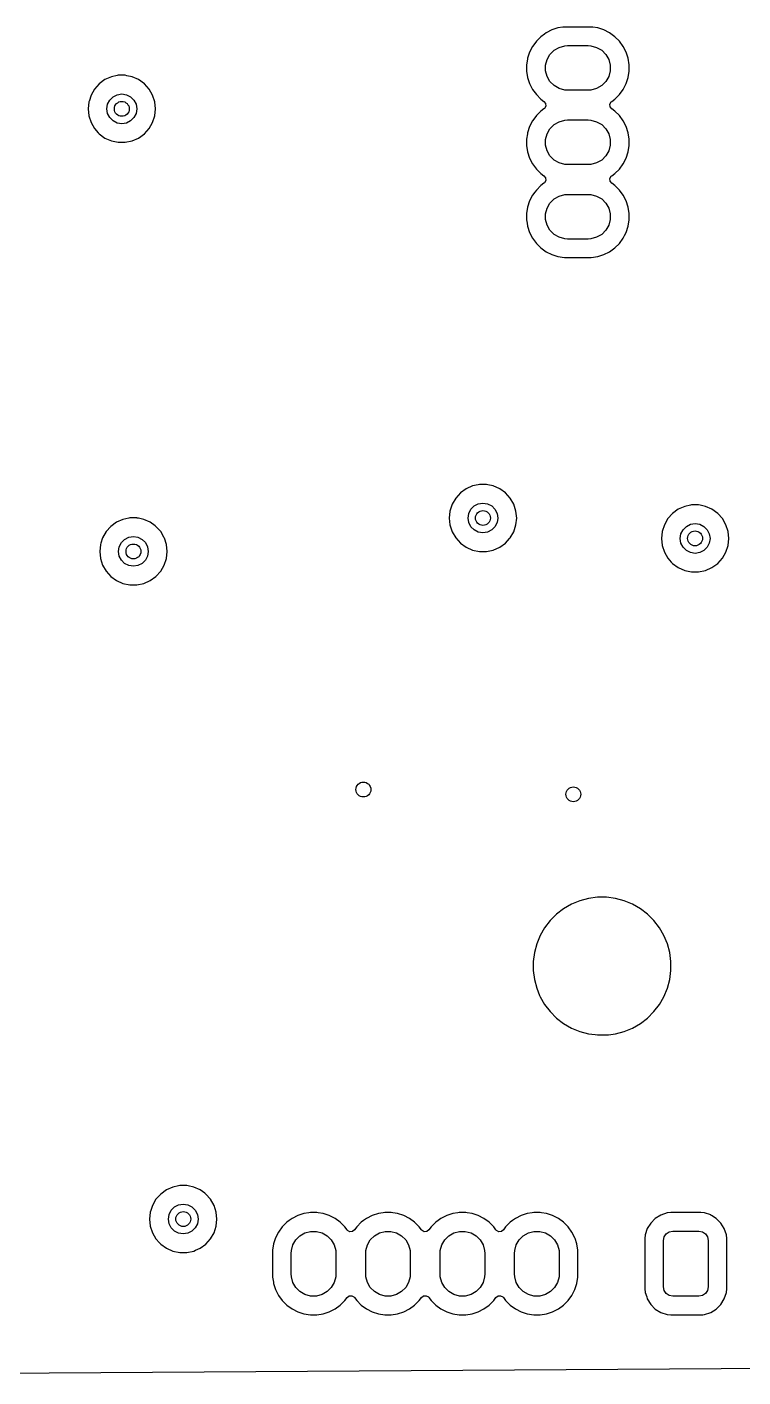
# Model space of a CAD drawing. Extents: x 0.55 to 4.07, y -3.3 to -0.61.
# Drawn here: x 2.561 to 3.318, y -3.299 to -1.87 of the extents above; entities that cross this region are included whole.
import ezdxf

# ---------------------------------------------------------------- set-up
doc = ezdxf.new("R2010")
doc.units = 0
doc.header["$MEASUREMENT"] = 0
doc.layers.add('BLACK', color=7, linetype='CONTINUOUS')

msp = doc.modelspace()

# ---------------------------------------------------------------- linework, layer by layer
at = {"layer": 'BLACK', "linetype": 'CONTINUOUS'}
for p, q in [((3.1227, -1.8711), (3.1162, -1.8732)), ((3.1279, -1.8703), (3.1227, -1.8711)), ((3.1295, -1.8701), (3.1279, -1.8703)), ((3.1579, -1.8701), (3.1295, -1.8701)), ((3.1595, -1.8703), (3.1579, -1.8701)), ((3.1647, -1.8711), (3.1595, -1.8703)), ((3.1712, -1.8732), (3.1647, -1.8711)), ((3.1647, -1.8711), (3.1647, -1.8711)), ((3.1647, -1.8711), (3.1647, -1.8711)), ((3.0998, -1.8852), (3.0981, -1.8875)), ((3.1046, -1.8803), (3.0998, -1.8852)), ((3.0998, -1.8852), (3.0998, -1.8852)), ((3.0998, -1.8852), (3.0998, -1.8852)), ((3.1083, -1.8777), (3.1046, -1.8803)), ((3.1046, -1.8803), (3.1046, -1.8803)), ((3.1046, -1.8803), (3.1046, -1.8803)), ((3.1102, -1.8763), (3.1083, -1.8777)), ((3.1162, -1.8732), (3.1102, -1.8763)), ((3.1772, -1.8763), (3.1712, -1.8732)), ((3.1828, -1.8803), (3.1772, -1.8763)), ((3.1876, -1.8852), (3.1828, -1.8803)), ((3.1916, -1.8907), (3.1876, -1.8852)), ((3.0927, -1.8968), (3.0906, -1.9032)), ((3.0958, -1.8907), (3.0927, -1.8968)), ((3.0981, -1.8875), (3.0958, -1.8907)), ((3.1111, -1.9043), (3.1141, -1.899)), ((3.1141, -1.899), (3.1185, -1.8946)), ((3.1185, -1.8946), (3.1238, -1.8916)), ((3.1238, -1.8916), (3.1298, -1.89)), ((3.1298, -1.89), (3.1329, -1.8898)), ((3.1329, -1.8898), (3.1545, -1.8898)), ((3.1545, -1.8898), (3.1576, -1.89)), ((3.1576, -1.89), (3.1636, -1.8916)), ((3.1636, -1.8916), (3.1689, -1.8946)), ((3.1689, -1.8946), (3.1733, -1.899)), ((3.1733, -1.899), (3.1764, -1.9043)), ((3.1947, -1.8968), (3.1916, -1.8907)), ((3.1968, -1.9032), (3.1947, -1.8968)), ((3.0905, -1.9042), (3.0895, -1.91)), ((3.0895, -1.91), (3.0895, -1.9168)), ((3.0906, -1.9032), (3.0905, -1.9042)), ((3.1095, -1.9103), (3.1111, -1.9043)), ((3.1095, -1.9165), (3.1095, -1.9103)), ((3.1764, -1.9043), (3.1779, -1.9103)), ((3.1779, -1.9103), (3.1779, -1.9165)), ((3.1979, -1.91), (3.1968, -1.9032)), ((3.1979, -1.9168), (3.1979, -1.91)), ((2.6436, -1.9258), (2.6376, -1.9302)), ((2.6504, -1.9228), (2.6436, -1.9258)), ((2.6436, -1.9258), (2.6436, -1.9258)), ((2.6564, -1.9215), (2.6504, -1.9228)), ((2.6504, -1.9228), (2.6504, -1.9228)), ((2.6577, -1.9212), (2.6564, -1.9215)), ((2.6651, -1.9212), (2.6577, -1.9212)), ((2.6667, -1.9216), (2.6651, -1.9212)), ((2.6724, -1.9228), (2.6667, -1.9216)), ((2.6792, -1.9258), (2.6724, -1.9228)), ((2.6724, -1.9228), (2.6724, -1.9228)), ((2.6853, -1.9302), (2.6792, -1.9258)), ((2.6792, -1.9258), (2.6792, -1.9258)), ((3.0895, -1.9168), (3.0906, -1.9235)), ((3.0906, -1.9235), (3.0927, -1.93)), ((3.1111, -1.9224), (3.1095, -1.9165)), ((3.1141, -1.9278), (3.1111, -1.9224)), ((3.1185, -1.9321), (3.1141, -1.9278)), ((3.1733, -1.9278), (3.1689, -1.9321)), ((3.1764, -1.9224), (3.1733, -1.9278)), ((3.1779, -1.9165), (3.1764, -1.9224)), ((3.1947, -1.93), (3.1968, -1.9235)), ((3.1968, -1.9235), (3.1979, -1.9168)), ((2.6289, -1.9422), (2.6267, -1.9488)), ((2.6326, -1.9357), (2.6289, -1.9422)), ((2.6289, -1.9422), (2.6289, -1.9422)), ((2.6376, -1.9302), (2.6326, -1.9357)), ((2.6522, -1.944), (2.6566, -1.9417)), ((2.6566, -1.9417), (2.6614, -1.9409)), ((2.6614, -1.9409), (2.6663, -1.9417)), ((2.6663, -1.9417), (2.6707, -1.944)), ((2.6903, -1.9357), (2.6853, -1.9302)), ((2.6853, -1.9302), (2.6853, -1.9302)), ((2.694, -1.9422), (2.6903, -1.9357)), ((2.6963, -1.9493), (2.694, -1.9422)), ((3.0927, -1.93), (3.0958, -1.9361)), ((3.0958, -1.9361), (3.0998, -1.9416)), ((3.0998, -1.9416), (3.1046, -1.9464)), ((3.1238, -1.9352), (3.1185, -1.9321)), ((3.1298, -1.9368), (3.1238, -1.9352)), ((3.1329, -1.937), (3.1298, -1.9368)), ((3.1545, -1.937), (3.1329, -1.937)), ((3.1576, -1.9368), (3.1545, -1.937)), ((3.1636, -1.9352), (3.1576, -1.9368)), ((3.1689, -1.9321), (3.1636, -1.9352)), ((3.1828, -1.9464), (3.1876, -1.9416)), ((3.1876, -1.9416), (3.1916, -1.9361)), ((3.1916, -1.9361), (3.1947, -1.93)), ((2.6265, -1.9493), (2.6258, -1.9567)), ((2.6258, -1.9567), (2.6265, -1.9641)), ((2.6267, -1.9488), (2.6265, -1.9493)), ((2.6457, -1.9567), (2.6464, -1.9518)), ((2.6464, -1.9616), (2.6457, -1.9567)), ((2.6464, -1.9518), (2.6487, -1.9474)), ((2.6487, -1.9474), (2.6522, -1.944)), ((2.6707, -1.944), (2.6742, -1.9474)), ((2.6742, -1.9474), (2.6764, -1.9518)), ((2.6764, -1.9518), (2.6772, -1.9567)), ((2.6772, -1.9567), (2.6764, -1.9616)), ((2.6971, -1.9567), (2.6963, -1.9493)), ((2.6963, -1.9641), (2.6971, -1.9567)), ((3.1046, -1.9464), (3.1046, -1.9464)), ((3.1046, -1.9464), (3.1079, -1.9488)), ((3.1079, -1.9567), (3.1046, -1.9591)), ((3.1079, -1.9488), (3.1096, -1.951)), ((3.1085, -1.9562), (3.1079, -1.9567)), ((3.1098, -1.9537), (3.1085, -1.9562)), ((3.1096, -1.951), (3.1098, -1.9537)), ((3.1776, -1.9518), (3.1789, -1.9494)), ((3.1778, -1.9545), (3.1776, -1.9518)), ((3.1795, -1.9567), (3.1778, -1.9545)), ((3.1789, -1.9494), (3.1795, -1.9488)), ((3.1795, -1.9488), (3.1828, -1.9464)), ((3.1828, -1.9591), (3.1795, -1.9567)), ((2.6265, -1.9641), (2.6265, -1.9641)), ((2.6265, -1.9641), (2.6289, -1.9712)), ((2.6289, -1.9712), (2.6289, -1.9712)), ((2.6289, -1.9712), (2.6326, -1.9776)), ((2.6487, -1.9659), (2.6464, -1.9616)), ((2.6522, -1.9694), (2.6487, -1.9659)), ((2.6566, -1.9717), (2.6522, -1.9694)), ((2.6614, -1.9724), (2.6566, -1.9717)), ((2.6663, -1.9717), (2.6614, -1.9724)), ((2.6707, -1.9694), (2.6663, -1.9717)), ((2.6742, -1.9659), (2.6707, -1.9694)), ((2.6764, -1.9616), (2.6742, -1.9659)), ((2.6903, -1.9776), (2.694, -1.9712)), ((2.694, -1.9712), (2.6963, -1.9641)), ((3.0958, -1.9694), (3.0927, -1.9755)), ((3.0981, -1.9663), (3.0958, -1.9694)), ((3.0998, -1.9639), (3.0981, -1.9663)), ((3.1046, -1.9591), (3.0998, -1.9639)), ((3.0998, -1.9639), (3.0998, -1.9639)), ((3.0998, -1.9639), (3.0998, -1.9639)), ((3.1046, -1.9591), (3.1046, -1.9591)), ((3.1185, -1.9734), (3.1238, -1.9703)), ((3.1238, -1.9703), (3.1298, -1.9687)), ((3.1298, -1.9687), (3.1329, -1.9685)), ((3.1329, -1.9685), (3.1545, -1.9685)), ((3.1545, -1.9685), (3.1576, -1.9687)), ((3.1576, -1.9687), (3.1636, -1.9703)), ((3.1636, -1.9703), (3.1689, -1.9734)), ((3.1876, -1.9639), (3.1828, -1.9591)), ((3.1916, -1.9694), (3.1876, -1.9639)), ((3.1947, -1.9755), (3.1916, -1.9694)), ((2.6326, -1.9776), (2.6365, -1.982)), ((2.6365, -1.982), (2.6376, -1.9832)), ((2.6376, -1.9832), (2.6436, -1.9876)), ((2.6792, -1.9876), (2.6853, -1.9832)), ((2.6853, -1.9832), (2.6903, -1.9776)), ((3.0904, -1.9832), (3.0895, -1.9887)), ((3.0906, -1.982), (3.0904, -1.9832)), ((3.0927, -1.9755), (3.0906, -1.982)), ((3.1095, -1.989), (3.1111, -1.9831)), ((3.1111, -1.9831), (3.1141, -1.9777)), ((3.1141, -1.9777), (3.1185, -1.9734)), ((3.1689, -1.9734), (3.1733, -1.9777)), ((3.1733, -1.9777), (3.1764, -1.9831)), ((3.1764, -1.9831), (3.1779, -1.989)), ((3.1968, -1.982), (3.1947, -1.9755)), ((3.1979, -1.9887), (3.1968, -1.982)), ((2.6436, -1.9876), (2.6436, -1.9876)), ((2.6436, -1.9876), (2.6504, -1.9906)), ((2.6504, -1.9906), (2.6504, -1.9906)), ((2.6504, -1.9906), (2.6577, -1.9921)), ((2.6577, -1.9921), (2.6577, -1.9921)), ((2.6577, -1.9921), (2.6651, -1.9921)), ((2.6651, -1.9921), (2.6724, -1.9906)), ((2.6651, -1.9921), (2.6651, -1.9921)), ((2.6724, -1.9906), (2.6792, -1.9876)), ((3.0895, -1.9887), (3.0895, -1.9955)), ((3.0895, -1.9955), (3.0906, -2.0023)), ((3.1095, -1.9952), (3.1095, -1.989)), ((3.1111, -2.0012), (3.1095, -1.9952)), ((3.1779, -1.9952), (3.1764, -2.0012)), ((3.1779, -1.989), (3.1779, -1.9952)), ((3.1968, -2.0023), (3.1979, -1.9955)), ((3.1979, -1.9955), (3.1979, -1.9887)), ((3.0906, -2.0023), (3.0927, -2.0088)), ((3.0927, -2.0088), (3.0958, -2.0148)), ((3.0958, -2.0148), (3.0998, -2.0204)), ((3.1141, -2.0065), (3.1111, -2.0012)), ((3.1185, -2.0109), (3.1141, -2.0065)), ((3.1238, -2.0139), (3.1185, -2.0109)), ((3.1298, -2.0155), (3.1238, -2.0139)), ((3.1636, -2.0139), (3.1576, -2.0155)), ((3.1689, -2.0109), (3.1636, -2.0139)), ((3.1733, -2.0065), (3.1689, -2.0109)), ((3.1764, -2.0012), (3.1733, -2.0065)), ((3.1876, -2.0204), (3.1916, -2.0148)), ((3.1916, -2.0148), (3.1947, -2.0088)), ((3.1947, -2.0088), (3.1968, -2.0023)), ((3.0998, -2.0204), (3.1046, -2.0252)), ((3.1046, -2.0252), (3.1046, -2.0252)), ((3.1046, -2.0252), (3.1079, -2.0275)), ((3.1079, -2.0275), (3.1096, -2.0297)), ((3.1329, -2.0157), (3.1298, -2.0155)), ((3.1545, -2.0157), (3.1329, -2.0157)), ((3.1576, -2.0155), (3.1545, -2.0157)), ((3.1776, -2.0305), (3.1789, -2.0281)), ((3.1789, -2.0281), (3.1795, -2.0275)), ((3.1795, -2.0275), (3.1828, -2.0252)), ((3.1828, -2.0252), (3.1876, -2.0204)), ((3.0998, -2.0426), (3.0981, -2.045)), ((3.1046, -2.0378), (3.0998, -2.0426)), ((3.0998, -2.0426), (3.0998, -2.0426)), ((3.0998, -2.0426), (3.0998, -2.0426)), ((3.1079, -2.0354), (3.1046, -2.0378)), ((3.1046, -2.0378), (3.1046, -2.0378)), ((3.1085, -2.0349), (3.1079, -2.0354)), ((3.1098, -2.0325), (3.1085, -2.0349)), ((3.1096, -2.0297), (3.1098, -2.0325)), ((3.1778, -2.0333), (3.1776, -2.0305)), ((3.1795, -2.0354), (3.1778, -2.0333)), ((3.1828, -2.0378), (3.1795, -2.0354)), ((3.1876, -2.0426), (3.1828, -2.0378)), ((3.1916, -2.0482), (3.1876, -2.0426)), ((3.0927, -2.0542), (3.0906, -2.0607)), ((3.0958, -2.0482), (3.0927, -2.0542)), ((3.0981, -2.045), (3.0958, -2.0482)), ((3.1111, -2.0618), (3.1141, -2.0565)), ((3.1141, -2.0565), (3.1185, -2.0521)), ((3.1185, -2.0521), (3.1238, -2.049)), ((3.1238, -2.049), (3.1298, -2.0474)), ((3.1298, -2.0474), (3.1329, -2.0472)), ((3.1329, -2.0472), (3.1545, -2.0472)), ((3.1545, -2.0472), (3.1576, -2.0474)), ((3.1576, -2.0474), (3.1636, -2.049)), ((3.1636, -2.049), (3.1689, -2.0521)), ((3.1689, -2.0521), (3.1733, -2.0565)), ((3.1733, -2.0565), (3.1764, -2.0618)), ((3.1947, -2.0542), (3.1916, -2.0482)), ((3.1968, -2.0607), (3.1947, -2.0542)), ((3.0906, -2.0607), (3.0895, -2.0675)), ((3.0895, -2.0675), (3.0895, -2.0743)), ((3.1095, -2.0678), (3.1111, -2.0618)), ((3.1095, -2.0739), (3.1095, -2.0678)), ((3.1764, -2.0618), (3.1779, -2.0678)), ((3.1779, -2.0678), (3.1779, -2.0739)), ((3.1979, -2.0675), (3.1968, -2.0607)), ((3.1979, -2.0743), (3.1979, -2.0675)), ((3.0895, -2.0743), (3.0901, -2.0777)), ((3.0901, -2.0777), (3.0906, -2.081)), ((3.0906, -2.081), (3.0927, -2.0875)), ((3.1111, -2.0799), (3.1095, -2.0739)), ((3.1141, -2.0852), (3.1111, -2.0799)), ((3.1185, -2.0896), (3.1141, -2.0852)), ((3.1733, -2.0852), (3.1689, -2.0896)), ((3.1764, -2.0799), (3.1733, -2.0852)), ((3.1779, -2.0739), (3.1764, -2.0799)), ((3.1947, -2.0875), (3.1968, -2.081)), ((3.1968, -2.081), (3.1979, -2.0743)), ((3.0927, -2.0875), (3.0958, -2.0936)), ((3.0958, -2.0936), (3.0998, -2.0991)), ((3.0998, -2.0991), (3.1046, -2.1039)), ((3.1238, -2.0927), (3.1185, -2.0896)), ((3.1298, -2.0943), (3.1238, -2.0927)), ((3.1329, -2.0945), (3.1298, -2.0943)), ((3.1545, -2.0945), (3.1329, -2.0945)), ((3.1576, -2.0943), (3.1545, -2.0945)), ((3.1636, -2.0927), (3.1576, -2.0943)), ((3.1689, -2.0896), (3.1636, -2.0927)), ((3.1828, -2.1039), (3.1876, -2.0991)), ((3.1876, -2.0991), (3.1916, -2.0936)), ((3.1916, -2.0936), (3.1931, -2.0906)), ((3.1931, -2.0906), (3.1947, -2.0875)), ((3.1046, -2.1039), (3.1102, -2.1079)), ((3.1102, -2.1079), (3.1162, -2.111)), ((3.1162, -2.111), (3.1227, -2.1131)), ((3.1227, -2.1131), (3.1295, -2.1142)), ((3.1295, -2.1142), (3.1295, -2.1142)), ((3.1295, -2.1142), (3.1579, -2.1142)), ((3.1579, -2.1142), (3.1647, -2.1131)), ((3.1579, -2.1142), (3.1579, -2.1142)), ((3.1647, -2.1131), (3.1712, -2.111)), ((3.1712, -2.111), (3.1772, -2.1079)), ((3.1772, -2.1079), (3.1828, -2.1039)), ((3.0323, -2.3559), (3.0255, -2.3589)), ((3.0383, -2.3546), (3.0323, -2.3559)), ((3.0323, -2.3559), (3.0323, -2.3559)), ((3.0396, -2.3543), (3.0383, -2.3546)), ((3.047, -2.3543), (3.0396, -2.3543)), ((3.0486, -2.3546), (3.047, -2.3543)), ((3.0543, -2.3559), (3.0486, -2.3546)), ((3.0611, -2.3589), (3.0543, -2.3559)), ((3.0543, -2.3559), (3.0543, -2.3559)), ((3.0145, -2.3688), (3.0107, -2.3753)), ((3.0195, -2.3633), (3.0145, -2.3688)), ((3.0255, -2.3589), (3.0195, -2.3633)), ((3.0255, -2.3589), (3.0255, -2.3589)), ((3.0672, -2.3633), (3.0611, -2.3589)), ((3.0611, -2.3589), (3.0611, -2.3589)), ((3.0721, -2.3688), (3.0672, -2.3633)), ((3.0672, -2.3633), (3.0672, -2.3633)), ((3.0759, -2.3753), (3.0721, -2.3688)), ((3.0084, -2.3824), (3.0077, -2.3898)), ((3.0107, -2.3753), (3.0084, -2.3824)), ((3.0084, -2.3824), (3.0084, -2.3824)), ((3.0107, -2.3753), (3.0107, -2.3753)), ((3.0276, -2.3898), (3.0283, -2.3849)), ((3.0283, -2.3849), (3.0306, -2.3805)), ((3.0306, -2.3805), (3.0341, -2.377)), ((3.0341, -2.377), (3.0384, -2.3748)), ((3.0384, -2.3748), (3.0433, -2.374)), ((3.0433, -2.374), (3.0482, -2.3748)), ((3.0482, -2.3748), (3.0526, -2.377)), ((3.0526, -2.377), (3.056, -2.3805)), ((3.056, -2.3805), (3.0583, -2.3849)), ((3.0583, -2.3849), (3.0591, -2.3898)), ((3.0782, -2.3824), (3.0759, -2.3753)), ((3.079, -2.3898), (3.0782, -2.3824)), ((3.2439, -2.3849), (3.2389, -2.3905)), ((3.2499, -2.3805), (3.2439, -2.3849)), ((3.2567, -2.3775), (3.2499, -2.3805)), ((3.2499, -2.3805), (3.2499, -2.3805)), ((3.2627, -2.3762), (3.2567, -2.3775)), ((3.2567, -2.3775), (3.2567, -2.3775)), ((3.264, -2.376), (3.2627, -2.3762)), ((3.2714, -2.376), (3.264, -2.376)), ((3.273, -2.3763), (3.2714, -2.376)), ((3.2787, -2.3775), (3.273, -2.3763)), ((3.2855, -2.3805), (3.2787, -2.3775)), ((3.2787, -2.3775), (3.2787, -2.3775)), ((3.2916, -2.3849), (3.2855, -2.3805)), ((3.2855, -2.3805), (3.2855, -2.3805)), ((3.2966, -2.3905), (3.2916, -2.3849)), ((3.2916, -2.3849), (3.2916, -2.3849)), ((2.6498, -2.3987), (2.6448, -2.4042)), ((2.6558, -2.3943), (2.6498, -2.3987)), ((2.6626, -2.3913), (2.6558, -2.3943)), ((2.6558, -2.3943), (2.6558, -2.3943)), ((2.6687, -2.39), (2.6626, -2.3913)), ((2.6626, -2.3913), (2.6626, -2.3913)), ((2.6699, -2.3897), (2.6687, -2.39)), ((2.6774, -2.3897), (2.6699, -2.3897)), ((2.6775, -2.3898), (2.6774, -2.3897)), ((2.6789, -2.3901), (2.6775, -2.3898)), ((2.6847, -2.3913), (2.6789, -2.3901)), ((2.6915, -2.3943), (2.6847, -2.3913)), ((2.6847, -2.3913), (2.6847, -2.3913)), ((2.6967, -2.3981), (2.6915, -2.3943)), ((2.6915, -2.3943), (2.6915, -2.3943)), ((2.6975, -2.3987), (2.6967, -2.3981)), ((2.7025, -2.4042), (2.6975, -2.3987)), ((3.0077, -2.3898), (3.0084, -2.3972)), ((3.0084, -2.3972), (3.0084, -2.3972)), ((3.0084, -2.3972), (3.0107, -2.4043)), ((3.0283, -2.3946), (3.0276, -2.3898)), ((3.0306, -2.399), (3.0283, -2.3946)), ((3.0341, -2.4025), (3.0306, -2.399)), ((3.056, -2.399), (3.0526, -2.4025)), ((3.0583, -2.3946), (3.056, -2.399)), ((3.0591, -2.3898), (3.0583, -2.3946)), ((3.0759, -2.4043), (3.0782, -2.3972)), ((3.0782, -2.3972), (3.079, -2.3898)), ((3.2352, -2.3969), (3.2328, -2.404)), ((3.2389, -2.3905), (3.2352, -2.3969)), ((3.2352, -2.3969), (3.2352, -2.3969)), ((3.255, -2.4022), (3.2585, -2.3987)), ((3.2585, -2.3987), (3.2629, -2.3964)), ((3.2629, -2.3964), (3.2677, -2.3957)), ((3.2677, -2.3957), (3.2726, -2.3964)), ((3.2726, -2.3964), (3.277, -2.3987)), ((3.277, -2.3987), (3.2805, -2.4022)), ((3.3003, -2.3969), (3.2966, -2.3905)), ((3.3026, -2.404), (3.3003, -2.3969)), ((2.6411, -2.4107), (2.6393, -2.4163)), ((2.6448, -2.4042), (2.6411, -2.4107)), ((2.6411, -2.4107), (2.6411, -2.4107)), ((2.6609, -2.4159), (2.6644, -2.4125)), ((2.6644, -2.4125), (2.6688, -2.4102)), ((2.6688, -2.4102), (2.6737, -2.4094)), ((2.6737, -2.4094), (2.6785, -2.4102)), ((2.6785, -2.4102), (2.6829, -2.4125)), ((2.6829, -2.4125), (2.6864, -2.4159)), ((2.7062, -2.4107), (2.7025, -2.4042)), ((2.7064, -2.4112), (2.7062, -2.4107)), ((2.7062, -2.4107), (2.7062, -2.4107)), ((2.7062, -2.4107), (2.7062, -2.4107)), ((2.7085, -2.4178), (2.7064, -2.4112)), ((3.0107, -2.4043), (3.0107, -2.4043)), ((3.0107, -2.4043), (3.0145, -2.4107)), ((3.0145, -2.4107), (3.0195, -2.4163)), ((3.0384, -2.4047), (3.0341, -2.4025)), ((3.0433, -2.4055), (3.0384, -2.4047)), ((3.0482, -2.4047), (3.0433, -2.4055)), ((3.0526, -2.4025), (3.0482, -2.4047)), ((3.0672, -2.4163), (3.0715, -2.4114)), ((3.0715, -2.4114), (3.0721, -2.4107)), ((3.0721, -2.4107), (3.0759, -2.4043)), ((3.2328, -2.404), (3.2321, -2.4114)), ((3.2321, -2.4114), (3.2328, -2.4188)), ((3.2328, -2.404), (3.2328, -2.404)), ((3.252, -2.4114), (3.2527, -2.4066)), ((3.2527, -2.4163), (3.252, -2.4114)), ((3.2527, -2.4066), (3.255, -2.4022)), ((3.2805, -2.4022), (3.2827, -2.4066)), ((3.2827, -2.4066), (3.2835, -2.4114)), ((3.2835, -2.4114), (3.2827, -2.4163)), ((3.3034, -2.4114), (3.3026, -2.404)), ((3.3026, -2.4188), (3.3034, -2.4114)), ((2.6388, -2.4178), (2.638, -2.4252)), ((2.638, -2.4252), (2.6388, -2.4326)), ((2.6393, -2.4163), (2.6388, -2.4178)), ((2.6579, -2.4252), (2.6587, -2.4203)), ((2.6587, -2.4301), (2.6579, -2.4252)), ((2.6587, -2.4203), (2.6609, -2.4159)), ((2.6864, -2.4159), (2.6886, -2.4203)), ((2.6886, -2.4203), (2.6894, -2.4252)), ((2.6894, -2.4252), (2.6886, -2.4301)), ((2.7093, -2.4252), (2.7085, -2.4178)), ((2.7085, -2.4326), (2.7093, -2.4252)), ((3.0195, -2.4163), (3.0255, -2.4206)), ((3.0255, -2.4206), (3.0255, -2.4206)), ((3.0255, -2.4206), (3.0323, -2.4237)), ((3.0323, -2.4237), (3.0323, -2.4237)), ((3.0323, -2.4237), (3.0396, -2.4252)), ((3.0396, -2.4252), (3.0396, -2.4252)), ((3.0396, -2.4252), (3.047, -2.4252)), ((3.047, -2.4252), (3.0543, -2.4237)), ((3.047, -2.4252), (3.047, -2.4252)), ((3.0543, -2.4237), (3.0611, -2.4206)), ((3.0611, -2.4206), (3.0672, -2.4163)), ((3.2328, -2.4188), (3.2328, -2.4188)), ((3.2328, -2.4188), (3.2352, -2.4259)), ((3.2352, -2.4259), (3.2352, -2.4259)), ((3.2352, -2.4259), (3.2389, -2.4324)), ((3.255, -2.4207), (3.2527, -2.4163)), ((3.2585, -2.4242), (3.255, -2.4207)), ((3.2629, -2.4264), (3.2585, -2.4242)), ((3.2677, -2.4272), (3.2629, -2.4264)), ((3.2726, -2.4264), (3.2677, -2.4272)), ((3.277, -2.4242), (3.2726, -2.4264)), ((3.2805, -2.4207), (3.277, -2.4242)), ((3.2827, -2.4163), (3.2805, -2.4207)), ((3.2966, -2.4324), (3.3003, -2.4259)), ((3.3003, -2.4259), (3.3026, -2.4188)), ((2.6388, -2.4326), (2.6388, -2.4326)), ((2.6388, -2.4326), (2.6411, -2.4397)), ((2.6411, -2.4397), (2.6411, -2.4397)), ((2.6411, -2.4397), (2.6448, -2.4462)), ((2.6609, -2.4345), (2.6587, -2.4301)), ((2.6644, -2.4379), (2.6609, -2.4345)), ((2.6688, -2.4402), (2.6644, -2.4379)), ((2.6737, -2.4409), (2.6688, -2.4402)), ((2.6785, -2.4402), (2.6737, -2.4409)), ((2.6829, -2.4379), (2.6785, -2.4402)), ((2.6864, -2.4345), (2.6829, -2.4379)), ((2.6886, -2.4301), (2.6864, -2.4345)), ((2.7025, -2.4462), (2.7062, -2.4397)), ((2.7062, -2.4397), (2.7085, -2.4326)), ((3.2389, -2.4324), (3.2425, -2.4364)), ((3.2425, -2.4364), (3.2439, -2.4379)), ((3.2439, -2.4379), (3.2499, -2.4423)), ((3.2499, -2.4423), (3.2499, -2.4423)), ((3.2499, -2.4423), (3.2567, -2.4453)), ((3.2787, -2.4453), (3.2855, -2.4423)), ((3.2855, -2.4423), (3.2916, -2.4379)), ((3.2916, -2.4379), (3.2966, -2.4324)), ((2.6448, -2.4462), (2.6498, -2.4517)), ((2.6498, -2.4517), (2.6558, -2.4561)), ((2.6558, -2.4561), (2.6558, -2.4561)), ((2.6558, -2.4561), (2.6626, -2.4591)), ((2.6847, -2.4591), (2.6915, -2.4561)), ((2.6915, -2.4561), (2.6975, -2.4517)), ((2.6975, -2.4517), (2.7025, -2.4462)), ((3.2567, -2.4453), (3.2567, -2.4453)), ((3.2567, -2.4453), (3.264, -2.4469)), ((3.264, -2.4469), (3.264, -2.4469)), ((3.264, -2.4469), (3.2714, -2.4469)), ((3.2714, -2.4469), (3.2787, -2.4453)), ((3.2714, -2.4469), (3.2714, -2.4469)), ((2.6626, -2.4591), (2.6626, -2.4591)), ((2.6626, -2.4591), (2.6699, -2.4606)), ((2.6699, -2.4606), (2.6699, -2.4606)), ((2.6699, -2.4606), (2.6774, -2.4606)), ((2.6774, -2.4606), (2.6847, -2.4591)), ((2.6774, -2.4606), (2.6774, -2.4606)), ((3.137, -2.7987), (3.1287, -2.8035)), ((3.1458, -2.795), (3.137, -2.7987)), ((3.137, -2.7987), (3.137, -2.7987)), ((3.155, -2.7926), (3.1458, -2.795)), ((3.1645, -2.7913), (3.155, -2.7926)), ((3.1741, -2.7913), (3.1645, -2.7913)), ((3.1645, -2.7913), (3.1645, -2.7913)), ((3.1835, -2.7926), (3.1741, -2.7913)), ((3.1741, -2.7913), (3.1741, -2.7913)), ((3.1928, -2.795), (3.1835, -2.7926)), ((3.2016, -2.7987), (3.1928, -2.795)), ((3.2099, -2.8035), (3.2016, -2.7987)), ((3.2016, -2.7987), (3.2016, -2.7987)), ((3.1212, -2.8093), (3.1144, -2.816)), ((3.1287, -2.8035), (3.1212, -2.8093)), ((3.1212, -2.8093), (3.1212, -2.8093)), ((3.2174, -2.8093), (3.2099, -2.8035)), ((3.2099, -2.8035), (3.2099, -2.8035)), ((3.2099, -2.8035), (3.2099, -2.8035)), ((3.2242, -2.816), (3.2174, -2.8093)), ((3.2174, -2.8093), (3.2174, -2.8093)), ((3.1086, -2.8236), (3.1038, -2.8319)), ((3.1144, -2.816), (3.1086, -2.8236)), ((3.1144, -2.816), (3.1144, -2.816)), ((3.23, -2.8236), (3.2242, -2.816)), ((3.2242, -2.816), (3.2242, -2.816)), ((3.2348, -2.8319), (3.23, -2.8236)), ((3.1002, -2.8407), (3.0977, -2.8499)), ((3.1038, -2.8319), (3.1002, -2.8407)), ((3.1038, -2.8319), (3.1038, -2.8319)), ((3.2384, -2.8407), (3.2348, -2.8319)), ((3.2409, -2.8499), (3.2384, -2.8407)), ((3.0977, -2.8499), (3.0964, -2.8594)), ((3.2421, -2.8594), (3.2409, -2.8499)), ((3.0964, -2.8594), (3.0964, -2.8689)), ((3.0964, -2.8689), (3.0977, -2.8784)), ((3.2409, -2.8784), (3.2421, -2.8689)), ((3.2421, -2.8689), (3.2421, -2.8594)), ((3.0977, -2.8784), (3.1002, -2.8876)), ((3.2384, -2.8876), (3.2409, -2.8784)), ((3.1002, -2.8876), (3.1032, -2.8951)), ((3.1032, -2.8951), (3.1038, -2.8965)), ((3.1038, -2.8965), (3.1086, -2.9047)), ((3.2301, -2.9046), (3.2348, -2.8965)), ((3.2348, -2.8965), (3.2384, -2.8876)), ((3.1086, -2.9047), (3.1086, -2.9047)), ((3.1086, -2.9047), (3.1086, -2.9047)), ((3.1086, -2.9047), (3.1144, -2.9123)), ((3.1144, -2.9123), (3.1144, -2.9123)), ((3.1144, -2.9123), (3.1212, -2.9191)), ((3.2174, -2.9191), (3.2242, -2.9123)), ((3.2242, -2.9123), (3.23, -2.9047)), ((3.23, -2.9047), (3.2301, -2.9046)), ((3.1212, -2.9191), (3.1212, -2.9191)), ((3.1212, -2.9191), (3.1287, -2.9249)), ((3.1287, -2.9249), (3.137, -2.9297)), ((3.2016, -2.9297), (3.2099, -2.9249)), ((3.2099, -2.9249), (3.2174, -2.9191)), ((3.137, -2.9297), (3.1458, -2.9333)), ((3.1458, -2.9333), (3.155, -2.9358)), ((3.155, -2.9358), (3.1621, -2.9367)), ((3.1621, -2.9367), (3.1645, -2.937)), ((3.1645, -2.937), (3.1645, -2.937)), ((3.1645, -2.937), (3.1741, -2.937)), ((3.1741, -2.937), (3.176, -2.9368)), ((3.176, -2.9368), (3.1835, -2.9358)), ((3.1835, -2.9358), (3.1928, -2.9333)), ((3.1928, -2.9333), (3.2016, -2.9297)), ((2.7154, -3.098), (2.7086, -3.101)), ((2.7214, -3.0967), (2.7154, -3.098)), ((2.7154, -3.098), (2.7154, -3.098)), ((2.7227, -3.0964), (2.7214, -3.0967)), ((2.7301, -3.0964), (2.7227, -3.0964)), ((2.7316, -3.0968), (2.7301, -3.0964)), ((2.7374, -3.098), (2.7316, -3.0968)), ((2.7442, -3.101), (2.7374, -3.098)), ((2.7374, -3.098), (2.7374, -3.098)), ((2.6975, -3.1109), (2.6938, -3.1174)), ((2.7025, -3.1054), (2.6975, -3.1109)), ((2.7086, -3.101), (2.7025, -3.1054)), ((2.7086, -3.101), (2.7086, -3.101)), ((2.7492, -3.1046), (2.7442, -3.101)), ((2.7442, -3.101), (2.7442, -3.101)), ((2.7502, -3.1054), (2.7492, -3.1046)), ((2.7552, -3.1109), (2.7502, -3.1054)), ((2.7589, -3.1174), (2.7552, -3.1109)), ((2.6915, -3.1245), (2.6907, -3.1319)), ((2.6921, -3.1228), (2.6915, -3.1245)), ((2.6938, -3.1174), (2.6921, -3.1228)), ((2.6938, -3.1174), (2.6938, -3.1174)), ((2.7106, -3.1319), (2.7114, -3.127)), ((2.7114, -3.127), (2.7136, -3.1226)), ((2.7136, -3.1226), (2.7171, -3.1191)), ((2.7171, -3.1191), (2.7215, -3.1169)), ((2.7215, -3.1169), (2.7264, -3.1161)), ((2.7264, -3.1161), (2.7312, -3.1169)), ((2.7312, -3.1169), (2.7356, -3.1191)), ((2.7356, -3.1191), (2.7391, -3.1226)), ((2.7391, -3.1226), (2.7414, -3.127)), ((2.7414, -3.127), (2.7421, -3.1319)), ((2.7612, -3.1245), (2.7589, -3.1174)), ((2.762, -3.1319), (2.7612, -3.1245)), ((2.8475, -3.1282), (2.8415, -3.1313)), ((2.854, -3.126), (2.8475, -3.1282)), ((2.8592, -3.1252), (2.854, -3.126)), ((2.8608, -3.125), (2.8592, -3.1252)), ((2.8676, -3.125), (2.8608, -3.125)), ((2.8691, -3.1252), (2.8676, -3.125)), ((2.8743, -3.126), (2.8691, -3.1252)), ((2.8808, -3.1282), (2.8743, -3.126)), ((2.8743, -3.126), (2.8743, -3.126)), ((2.8743, -3.126), (2.8743, -3.126)), ((2.8869, -3.1313), (2.8808, -3.1282)), ((2.9263, -3.1282), (2.9202, -3.1313)), ((2.9328, -3.126), (2.9263, -3.1282)), ((2.9379, -3.1252), (2.9328, -3.126)), ((2.9395, -3.125), (2.9379, -3.1252)), ((2.9463, -3.125), (2.9395, -3.125)), ((2.9479, -3.1252), (2.9463, -3.125)), ((2.9531, -3.126), (2.9479, -3.1252)), ((2.9595, -3.1282), (2.9531, -3.126)), ((2.9531, -3.126), (2.9531, -3.126)), ((2.9531, -3.126), (2.9531, -3.126)), ((2.9656, -3.1313), (2.9595, -3.1282)), ((3.005, -3.1282), (2.9989, -3.1313)), ((3.0115, -3.126), (3.005, -3.1282)), ((3.0167, -3.1252), (3.0115, -3.126)), ((3.0182, -3.125), (3.0167, -3.1252)), ((3.0251, -3.125), (3.0182, -3.125)), ((3.0266, -3.1252), (3.0251, -3.125)), ((3.0318, -3.126), (3.0266, -3.1252)), ((3.0383, -3.1282), (3.0318, -3.126)), ((3.0318, -3.126), (3.0318, -3.126)), ((3.0318, -3.126), (3.0318, -3.126)), ((3.0444, -3.1313), (3.0383, -3.1282)), ((3.0838, -3.1282), (3.0777, -3.1313)), ((3.0902, -3.126), (3.0838, -3.1282)), ((3.0954, -3.1252), (3.0902, -3.126)), ((3.097, -3.125), (3.0954, -3.1252)), ((3.1038, -3.125), (3.097, -3.125)), ((3.1054, -3.1252), (3.1038, -3.125)), ((3.1105, -3.126), (3.1054, -3.1252)), ((3.117, -3.1282), (3.1105, -3.126)), ((3.1105, -3.126), (3.1105, -3.126)), ((3.1105, -3.126), (3.1105, -3.126)), ((3.1231, -3.1313), (3.117, -3.1282)), ((3.2315, -3.1276), (3.2256, -3.1312)), ((3.2381, -3.1254), (3.2315, -3.1276)), ((3.2315, -3.1276), (3.2315, -3.1276)), ((3.2421, -3.125), (3.2381, -3.1254)), ((3.2381, -3.1254), (3.2381, -3.1254)), ((3.2736, -3.125), (3.2421, -3.125)), ((3.2421, -3.125), (3.2421, -3.125)), ((3.2777, -3.1254), (3.2736, -3.125)), ((3.2842, -3.1275), (3.2777, -3.1254)), ((3.2777, -3.1254), (3.2777, -3.1254)), ((3.2842, -3.1276), (3.2842, -3.1275)), ((3.2852, -3.1282), (3.2842, -3.1276)), ((3.2842, -3.1276), (3.2842, -3.1276)), ((3.2901, -3.1312), (3.2852, -3.1282)), ((2.6907, -3.1319), (2.6915, -3.1393)), ((2.6915, -3.1393), (2.6915, -3.1393)), ((2.6915, -3.1393), (2.6938, -3.1464)), ((2.7114, -3.1368), (2.7106, -3.1319)), ((2.7136, -3.1411), (2.7114, -3.1368)), ((2.7171, -3.1446), (2.7136, -3.1411)), ((2.7391, -3.1411), (2.7356, -3.1446)), ((2.7414, -3.1368), (2.7391, -3.1411)), ((2.7421, -3.1319), (2.7414, -3.1368)), ((2.7589, -3.1464), (2.7612, -3.1393)), ((2.7612, -3.1393), (2.762, -3.1319)), ((2.8311, -3.1401), (2.8271, -3.1456)), ((2.8359, -3.1353), (2.8311, -3.1401)), ((2.8311, -3.1401), (2.8311, -3.1401)), ((2.8311, -3.1401), (2.8311, -3.1401)), ((2.8311, -3.1401), (2.8311, -3.1401)), ((2.8383, -3.1335), (2.8359, -3.1353)), ((2.8359, -3.1353), (2.8359, -3.1353)), ((2.8359, -3.1353), (2.8359, -3.1353)), ((2.8415, -3.1313), (2.8383, -3.1335)), ((2.8924, -3.1353), (2.8869, -3.1313)), ((2.8972, -3.1401), (2.8924, -3.1353)), ((2.8996, -3.1433), (2.8972, -3.1401)), ((2.8972, -3.1401), (2.8972, -3.1401)), ((2.9001, -3.144), (2.8996, -3.1433)), ((2.9075, -3.1433), (2.9053, -3.145)), ((2.9099, -3.1401), (2.9075, -3.1433)), ((2.9147, -3.1353), (2.9099, -3.1401)), ((2.9099, -3.1401), (2.9099, -3.1401)), ((2.9171, -3.1335), (2.9147, -3.1353)), ((2.9147, -3.1353), (2.9147, -3.1353)), ((2.9147, -3.1353), (2.9147, -3.1353)), ((2.9202, -3.1313), (2.9171, -3.1335)), ((2.9711, -3.1353), (2.9656, -3.1313)), ((2.976, -3.1401), (2.9711, -3.1353)), ((2.9783, -3.1433), (2.976, -3.1401)), ((2.976, -3.1401), (2.976, -3.1401)), ((2.9789, -3.144), (2.9783, -3.1433)), ((2.9862, -3.1433), (2.9841, -3.145)), ((2.9886, -3.1401), (2.9862, -3.1433)), ((2.9934, -3.1353), (2.9886, -3.1401)), ((2.9886, -3.1401), (2.9886, -3.1401)), ((2.9958, -3.1335), (2.9934, -3.1353)), ((2.9934, -3.1353), (2.9934, -3.1353)), ((2.9934, -3.1353), (2.9934, -3.1353)), ((2.9989, -3.1313), (2.9958, -3.1335)), ((3.0499, -3.1353), (3.0444, -3.1313)), ((3.0547, -3.1401), (3.0499, -3.1353)), ((3.0571, -3.1433), (3.0547, -3.1401)), ((3.0547, -3.1401), (3.0547, -3.1401)), ((3.0576, -3.144), (3.0571, -3.1433)), ((3.065, -3.1433), (3.0628, -3.145)), ((3.0673, -3.1401), (3.065, -3.1433)), ((3.0722, -3.1353), (3.0673, -3.1401)), ((3.0673, -3.1401), (3.0673, -3.1401)), ((3.0745, -3.1335), (3.0722, -3.1353)), ((3.0722, -3.1353), (3.0722, -3.1353)), ((3.0722, -3.1353), (3.0722, -3.1353)), ((3.0777, -3.1313), (3.0745, -3.1335)), ((3.1286, -3.1353), (3.1231, -3.1313)), ((3.1334, -3.1401), (3.1286, -3.1353)), ((3.1375, -3.1456), (3.1334, -3.1401)), ((3.2171, -3.142), (3.215, -3.1485)), ((3.2208, -3.1361), (3.2171, -3.142)), ((3.2171, -3.142), (3.2171, -3.142)), ((3.2256, -3.1312), (3.2208, -3.1361)), ((3.295, -3.1361), (3.2901, -3.1312)), ((3.2986, -3.142), (3.295, -3.1361)), ((3.3008, -3.1485), (3.2986, -3.142)), ((2.6938, -3.1464), (2.6938, -3.1464)), ((2.6938, -3.1464), (2.6975, -3.1528)), ((2.6975, -3.1528), (2.7012, -3.1569)), ((2.7012, -3.1569), (2.7025, -3.1584)), ((2.7215, -3.1469), (2.7171, -3.1446)), ((2.7264, -3.1476), (2.7215, -3.1469)), ((2.7312, -3.1469), (2.7264, -3.1476)), ((2.7356, -3.1446), (2.7312, -3.1469)), ((2.7502, -3.1584), (2.7552, -3.1528)), ((2.7552, -3.1528), (2.7589, -3.1464)), ((2.824, -3.1517), (2.8219, -3.1582)), ((2.8271, -3.1456), (2.824, -3.1517)), ((2.8423, -3.1593), (2.8454, -3.1539)), ((2.8454, -3.1539), (2.8498, -3.1496)), ((2.8498, -3.1496), (2.8551, -3.1465)), ((2.8551, -3.1465), (2.8611, -3.1449)), ((2.8611, -3.1449), (2.8673, -3.1449)), ((2.8673, -3.1449), (2.8732, -3.1465)), ((2.8732, -3.1465), (2.8786, -3.1496)), ((2.8786, -3.1496), (2.8829, -3.1539)), ((2.8829, -3.1539), (2.886, -3.1593)), ((2.9026, -3.1453), (2.9001, -3.144)), ((2.9053, -3.145), (2.9026, -3.1453)), ((2.9211, -3.1593), (2.9242, -3.1539)), ((2.9242, -3.1539), (2.9285, -3.1496)), ((2.9285, -3.1496), (2.9339, -3.1465)), ((2.9339, -3.1465), (2.9398, -3.1449)), ((2.9398, -3.1449), (2.946, -3.1449)), ((2.946, -3.1449), (2.952, -3.1465)), ((2.952, -3.1465), (2.9573, -3.1496)), ((2.9573, -3.1496), (2.9617, -3.1539)), ((2.9617, -3.1539), (2.9647, -3.1593)), ((2.9813, -3.1453), (2.9789, -3.144)), ((2.9841, -3.145), (2.9813, -3.1453)), ((2.9998, -3.1593), (3.0029, -3.1539)), ((3.0029, -3.1539), (3.0073, -3.1496)), ((3.0073, -3.1496), (3.0126, -3.1465)), ((3.0126, -3.1465), (3.0186, -3.1449)), ((3.0186, -3.1449), (3.0247, -3.1449)), ((3.0247, -3.1449), (3.0307, -3.1465)), ((3.0307, -3.1465), (3.036, -3.1496)), ((3.036, -3.1496), (3.0404, -3.1539)), ((3.0404, -3.1539), (3.0435, -3.1593)), ((3.0601, -3.1453), (3.0576, -3.144)), ((3.0628, -3.145), (3.0601, -3.1453)), ((3.0786, -3.1593), (3.0817, -3.1539)), ((3.0817, -3.1539), (3.086, -3.1496)), ((3.086, -3.1496), (3.0914, -3.1465)), ((3.0914, -3.1465), (3.0973, -3.1449)), ((3.0973, -3.1449), (3.1035, -3.1449)), ((3.1035, -3.1449), (3.1094, -3.1465)), ((3.1094, -3.1465), (3.1148, -3.1496)), ((3.1148, -3.1496), (3.1191, -3.1539)), ((3.1191, -3.1539), (3.1222, -3.1593)), ((3.1405, -3.1517), (3.1375, -3.1456)), ((3.1408, -3.1526), (3.1405, -3.1517)), ((3.1427, -3.1582), (3.1408, -3.1526)), ((3.215, -3.1485), (3.2145, -3.1526)), ((3.2145, -3.1526), (3.2145, -3.2057)), ((3.215, -3.1485), (3.215, -3.1485)), ((3.215, -3.1485), (3.215, -3.1485)), ((3.2343, -3.1545), (3.235, -3.1508)), ((3.2343, -3.2037), (3.2343, -3.1545)), ((3.235, -3.1508), (3.2371, -3.1476)), ((3.2371, -3.1476), (3.2403, -3.1454)), ((3.2403, -3.1454), (3.2441, -3.1447)), ((3.2441, -3.1447), (3.2717, -3.1447)), ((3.2717, -3.1447), (3.2754, -3.1454)), ((3.2754, -3.1454), (3.2786, -3.1476)), ((3.2786, -3.1476), (3.2807, -3.1508)), ((3.2807, -3.1508), (3.2815, -3.1545)), ((3.2815, -3.1545), (3.2815, -3.2037)), ((3.3012, -3.1526), (3.3008, -3.1485)), ((3.3012, -3.2057), (3.3012, -3.1526)), ((2.7025, -3.1584), (2.7086, -3.1628)), ((2.7086, -3.1628), (2.7086, -3.1628)), ((2.7086, -3.1628), (2.7154, -3.1658)), ((2.7154, -3.1658), (2.7154, -3.1658)), ((2.7154, -3.1658), (2.7227, -3.1673)), ((2.7227, -3.1673), (2.7227, -3.1673)), ((2.7227, -3.1673), (2.7301, -3.1673)), ((2.7301, -3.1673), (2.7374, -3.1658)), ((2.7301, -3.1673), (2.7301, -3.1673)), ((2.7374, -3.1658), (2.7394, -3.1649)), ((2.7394, -3.1649), (2.7442, -3.1628)), ((2.7442, -3.1628), (2.7502, -3.1584)), ((2.8219, -3.1582), (2.8208, -3.1649)), ((2.8208, -3.1649), (2.8208, -3.1934)), ((2.8406, -3.1683), (2.8408, -3.1652)), ((2.8406, -3.19), (2.8406, -3.1683)), ((2.8408, -3.1652), (2.8423, -3.1593)), ((2.886, -3.1593), (2.8876, -3.1652)), ((2.8876, -3.1652), (2.8878, -3.1683)), ((2.8878, -3.1683), (2.8878, -3.19)), ((2.9193, -3.1683), (2.9195, -3.1652)), ((2.9193, -3.19), (2.9193, -3.1683)), ((2.9195, -3.1652), (2.9211, -3.1593)), ((2.9647, -3.1593), (2.9663, -3.1652)), ((2.9663, -3.1652), (2.9665, -3.1683)), ((2.9665, -3.1683), (2.9665, -3.19)), ((2.998, -3.1683), (2.9982, -3.1652)), ((2.998, -3.19), (2.998, -3.1683)), ((2.9982, -3.1652), (2.9998, -3.1593)), ((3.0435, -3.1593), (3.0451, -3.1652)), ((3.0451, -3.1652), (3.0453, -3.1683)), ((3.0453, -3.1683), (3.0453, -3.19)), ((3.0768, -3.1683), (3.077, -3.1652)), ((3.0768, -3.19), (3.0768, -3.1683)), ((3.077, -3.1652), (3.0786, -3.1593)), ((3.1222, -3.1593), (3.1238, -3.1652)), ((3.1238, -3.1652), (3.124, -3.1683)), ((3.124, -3.1683), (3.124, -3.19)), ((3.1437, -3.1649), (3.1427, -3.1582)), ((3.1437, -3.1934), (3.1437, -3.1649)), ((2.8208, -3.1934), (2.8217, -3.1986)), ((2.8217, -3.1986), (2.8219, -3.2001)), ((2.8219, -3.2001), (2.824, -3.2066)), ((2.8408, -3.193), (2.8406, -3.19)), ((2.8423, -3.199), (2.8408, -3.193)), ((2.8454, -3.2043), (2.8423, -3.199)), ((2.886, -3.199), (2.8829, -3.2043)), ((2.8876, -3.193), (2.886, -3.199)), ((2.8878, -3.19), (2.8876, -3.193)), ((2.9195, -3.193), (2.9193, -3.19)), ((2.9211, -3.199), (2.9195, -3.193)), ((2.9242, -3.2043), (2.9211, -3.199)), ((2.9647, -3.199), (2.9617, -3.2043)), ((2.9663, -3.193), (2.9647, -3.199)), ((2.9665, -3.19), (2.9663, -3.193)), ((2.9982, -3.193), (2.998, -3.19)), ((2.9998, -3.199), (2.9982, -3.193)), ((3.0029, -3.2043), (2.9998, -3.199)), ((3.0435, -3.199), (3.0404, -3.2043)), ((3.0451, -3.193), (3.0435, -3.199)), ((3.0453, -3.19), (3.0451, -3.193)), ((3.077, -3.193), (3.0768, -3.19)), ((3.0786, -3.199), (3.077, -3.193)), ((3.0817, -3.2043), (3.0786, -3.199)), ((3.1222, -3.199), (3.1191, -3.2043)), ((3.1238, -3.193), (3.1222, -3.199)), ((3.124, -3.19), (3.1238, -3.193)), ((3.1405, -3.2066), (3.1427, -3.2001)), ((3.1427, -3.2001), (3.1437, -3.1934)), ((2.824, -3.2066), (2.8271, -3.2127)), ((2.8271, -3.2127), (2.8311, -3.2182)), ((2.8498, -3.2087), (2.8454, -3.2043)), ((2.8551, -3.2118), (2.8498, -3.2087)), ((2.8611, -3.2134), (2.8551, -3.2118)), ((2.8673, -3.2134), (2.8611, -3.2134)), ((2.8732, -3.2118), (2.8673, -3.2134)), ((2.8786, -3.2087), (2.8732, -3.2118)), ((2.8829, -3.2043), (2.8786, -3.2087)), ((2.8972, -3.2182), (2.8996, -3.2149)), ((2.8996, -3.2149), (2.9018, -3.2132)), ((2.9018, -3.2132), (2.9045, -3.213)), ((2.9045, -3.213), (2.9069, -3.2143)), ((2.9069, -3.2143), (2.9075, -3.2149)), ((2.9075, -3.2149), (2.9099, -3.2182)), ((2.9285, -3.2087), (2.9242, -3.2043)), ((2.9339, -3.2118), (2.9285, -3.2087)), ((2.9398, -3.2134), (2.9339, -3.2118)), ((2.946, -3.2134), (2.9398, -3.2134)), ((2.952, -3.2118), (2.946, -3.2134)), ((2.9573, -3.2087), (2.952, -3.2118)), ((2.9617, -3.2043), (2.9573, -3.2087)), ((2.976, -3.2182), (2.9783, -3.2149)), ((2.9783, -3.2149), (2.9805, -3.2132)), ((2.9805, -3.2132), (2.9833, -3.213)), ((2.9833, -3.213), (2.9857, -3.2143)), ((2.9857, -3.2143), (2.9862, -3.2149)), ((2.9862, -3.2149), (2.9886, -3.2182)), ((3.0073, -3.2087), (3.0029, -3.2043)), ((3.0126, -3.2118), (3.0073, -3.2087)), ((3.0186, -3.2134), (3.0126, -3.2118)), ((3.0247, -3.2134), (3.0186, -3.2134)), ((3.0307, -3.2118), (3.0247, -3.2134)), ((3.036, -3.2087), (3.0307, -3.2118)), ((3.0404, -3.2043), (3.036, -3.2087)), ((3.0547, -3.2182), (3.0571, -3.2149)), ((3.0571, -3.2149), (3.0593, -3.2132)), ((3.0593, -3.2132), (3.062, -3.213)), ((3.062, -3.213), (3.0644, -3.2143)), ((3.0644, -3.2143), (3.065, -3.2149)), ((3.065, -3.2149), (3.0673, -3.2182)), ((3.086, -3.2087), (3.0817, -3.2043)), ((3.0914, -3.2118), (3.086, -3.2087)), ((3.0973, -3.2134), (3.0914, -3.2118)), ((3.1035, -3.2134), (3.0973, -3.2134)), ((3.1094, -3.2118), (3.1035, -3.2134)), ((3.1148, -3.2087), (3.1094, -3.2118)), ((3.1191, -3.2043), (3.1148, -3.2087)), ((3.1334, -3.2182), (3.1375, -3.2127)), ((3.1375, -3.2127), (3.1405, -3.2066)), ((3.2145, -3.2057), (3.2145, -3.2057)), ((3.2145, -3.2057), (3.215, -3.2098)), ((3.215, -3.2098), (3.215, -3.2098)), ((3.215, -3.2098), (3.2165, -3.2143)), ((3.2165, -3.2143), (3.2171, -3.2163)), ((3.235, -3.2075), (3.2343, -3.2037)), ((3.2371, -3.2107), (3.235, -3.2075)), ((3.2403, -3.2128), (3.2371, -3.2107)), ((3.2441, -3.2136), (3.2403, -3.2128)), ((3.2717, -3.2136), (3.2441, -3.2136)), ((3.2754, -3.2128), (3.2717, -3.2136)), ((3.2786, -3.2107), (3.2754, -3.2128)), ((3.2807, -3.2075), (3.2786, -3.2107)), ((3.2815, -3.2037), (3.2807, -3.2075)), ((3.2986, -3.2163), (3.3008, -3.2098)), ((3.3008, -3.2098), (3.3012, -3.2057)), ((2.8311, -3.2182), (2.8359, -3.223)), ((2.8359, -3.223), (2.8415, -3.227)), ((2.8415, -3.227), (2.8475, -3.2301)), ((2.8808, -3.2301), (2.8869, -3.227)), ((2.8869, -3.227), (2.8924, -3.223)), ((2.8924, -3.223), (2.8972, -3.2182)), ((2.9099, -3.2182), (2.9147, -3.223)), ((2.9147, -3.223), (2.9202, -3.227)), ((2.9202, -3.227), (2.9263, -3.2301)), ((2.9595, -3.2301), (2.9656, -3.227)), ((2.9656, -3.227), (2.9711, -3.223)), ((2.9711, -3.223), (2.976, -3.2182)), ((2.9886, -3.2182), (2.9934, -3.223)), ((2.9934, -3.223), (2.9989, -3.227)), ((2.9989, -3.227), (3.005, -3.2301)), ((3.0383, -3.2301), (3.0444, -3.227)), ((3.0444, -3.227), (3.0499, -3.223)), ((3.0499, -3.223), (3.0547, -3.2182)), ((3.0673, -3.2182), (3.0722, -3.223)), ((3.0722, -3.223), (3.0777, -3.227)), ((3.0777, -3.227), (3.0838, -3.2301)), ((3.117, -3.2301), (3.1231, -3.227)), ((3.1231, -3.227), (3.1286, -3.223)), ((3.1286, -3.223), (3.1334, -3.2182)), ((3.2171, -3.2163), (3.2208, -3.2222)), ((3.2208, -3.2222), (3.2256, -3.2271)), ((3.2256, -3.2271), (3.2315, -3.2307)), ((3.2842, -3.2307), (3.2901, -3.2271)), ((3.2901, -3.2271), (3.295, -3.2222)), ((3.295, -3.2222), (3.2986, -3.2163)), ((2.8475, -3.2301), (2.854, -3.2322)), ((2.854, -3.2322), (2.8608, -3.2333)), ((2.8608, -3.2333), (2.8608, -3.2333)), ((2.8608, -3.2333), (2.8676, -3.2333)), ((2.8676, -3.2333), (2.8743, -3.2322)), ((2.8676, -3.2333), (2.8676, -3.2333)), ((2.8743, -3.2322), (2.8808, -3.2301)), ((2.9263, -3.2301), (2.9328, -3.2322)), ((2.9328, -3.2322), (2.9395, -3.2333)), ((2.9395, -3.2333), (2.9395, -3.2333)), ((2.9395, -3.2333), (2.9463, -3.2333)), ((2.9463, -3.2333), (2.9531, -3.2322)), ((2.9463, -3.2333), (2.9463, -3.2333)), ((2.9531, -3.2322), (2.9595, -3.2301)), ((3.005, -3.2301), (3.0115, -3.2322)), ((3.0115, -3.2322), (3.0182, -3.2333)), ((3.0182, -3.2333), (3.0182, -3.2333)), ((3.0182, -3.2333), (3.0251, -3.2333)), ((3.0251, -3.2333), (3.0318, -3.2322)), ((3.0251, -3.2333), (3.0251, -3.2333)), ((3.0318, -3.2322), (3.0383, -3.2301)), ((3.0838, -3.2301), (3.0902, -3.2322)), ((3.0902, -3.2322), (3.097, -3.2333)), ((3.097, -3.2333), (3.097, -3.2333)), ((3.097, -3.2333), (3.1038, -3.2333)), ((3.1038, -3.2333), (3.1105, -3.2322)), ((3.1038, -3.2333), (3.1038, -3.2333)), ((3.1105, -3.2322), (3.117, -3.2301)), ((3.2315, -3.2307), (3.2381, -3.2329)), ((3.2381, -3.2329), (3.2421, -3.2333)), ((3.2421, -3.2333), (3.2736, -3.2333)), ((3.2736, -3.2333), (3.2758, -3.2331)), ((3.2736, -3.2333), (3.2736, -3.2333)), ((3.2736, -3.2333), (3.2736, -3.2333)), ((3.2758, -3.2331), (3.2777, -3.2329)), ((3.2777, -3.2329), (3.2842, -3.2307)), ((4.0425, -3.2856), (1.9716, -3.2991))]:
    msp.add_line(p, q, dxfattribs=at)
at = {"layer": 'BLACK'}
for centre in [(2.6614, -1.9567), (3.0433, -2.3898), (3.2677, -2.4114), (2.6737, -2.4252), (2.9169, -2.6772), (3.1389, -2.6823), (2.7264, -3.1319)]:
    msp.add_circle(centre, 0.00787, dxfattribs=at)

doc.saveas('drawing.dxf')
